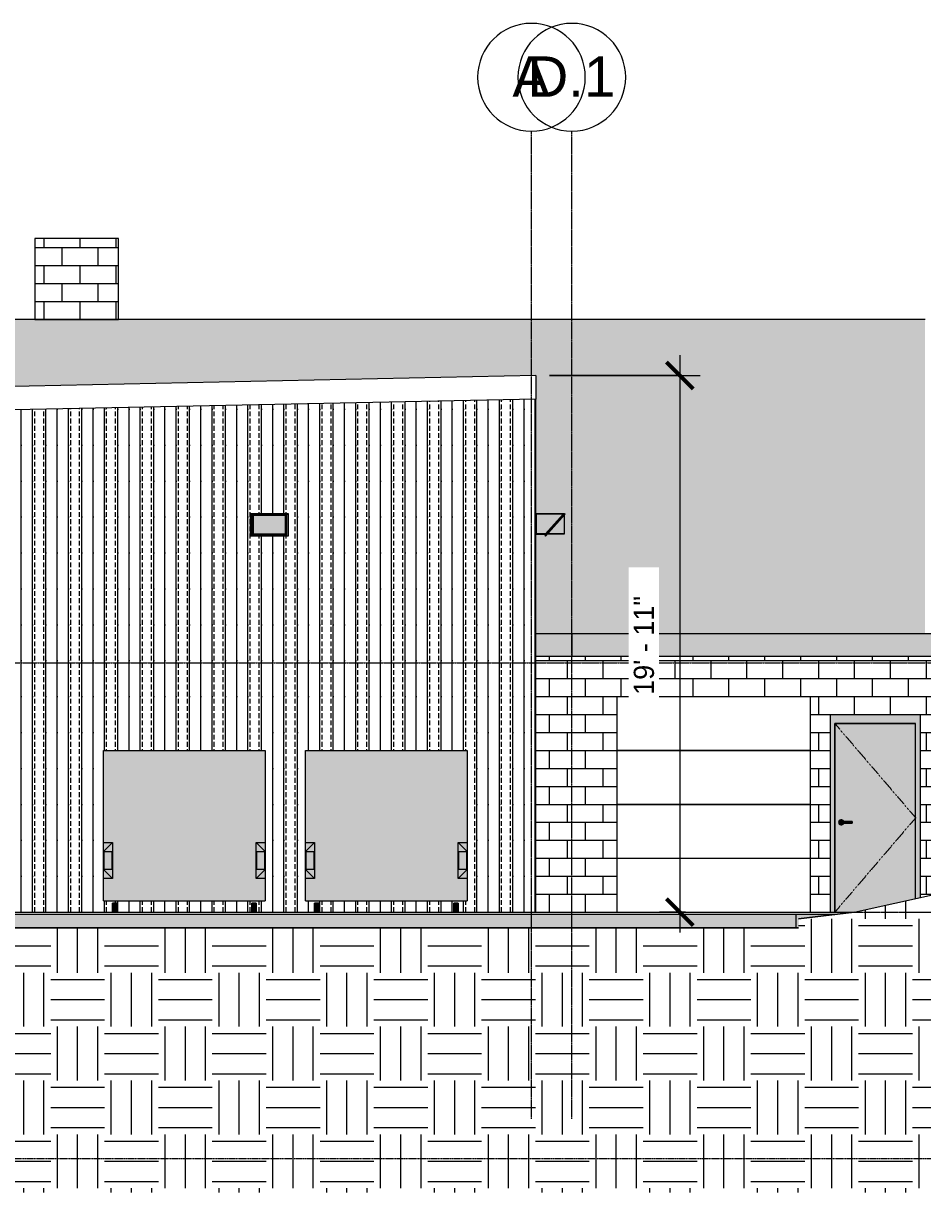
# Model space of a CAD drawing. Header units: inches. Extents: x -4221 to 4014, y -195 to 396.
# Drawn here: x -74 to 327, y -125 to 396 of the extents above; entities that cross this region are included whole.
import ezdxf

# ---------------------------------------------------------------- set-up
doc = ezdxf.new("R2010")
doc.units = ezdxf.units.IN
doc.header["$MEASUREMENT"] = 0
for name, pattern in [('Aligning Line 1_8_', [0.25, 0.125, -0.125]), ('Dash 1_16_', [0.125, 0.0625, -0.0625]), ('Grid Line 1_2_', [0.875, 0.5, -0.125, 0.125, -0.125])]:
    doc.linetypes.add(name, pattern=pattern)
for name, color, linetype, lineweight in [('A-ANNO-DIMS', 211, 'Continuous', 9), ('A-ANNO-DIMS-96', 211, 'Continuous', 9), ('A-DOOR', 31, 'Continuous', 9), ('A-DOOR-FRAM', 31, 'Continuous', 9), ('A-FLOR-LEVL', 51, 'Continuous', 9), ('A-ROOF', 132, 'Continuous', 13), ('A-WALL', 113, 'Continuous', 13), ('A-WALL-PATT', 111, 'Continuous', 20), ('C-BLDG-PADS', 91, 'Continuous', 9), ('C-TOPO', 7, 'Continuous', 9), ('E-LITE-EQPM', 33, 'Continuous', 9), ('G-ANNO-SYMB', 111, 'Aligning Line 1_8_', 9), ('Q-SPCQ', 91, 'Continuous', 9), ('S-GRID', 1, 'Continuous', 9), ('S-GRID-IDEN', 1, 'Continuous', 9)]:
    doc.layers.add(name, color=color, linetype=linetype, lineweight=lineweight)
doc.styles.add('Arial', font='arial.ttf', dxfattribs={"height": 18})
doc.styles.add('Century Gothic_1', font='', dxfattribs={"height": 9})
doc.styles.get('Century Gothic_1').set_extended_font_data('Century Gothic')
doc.dimstyles.new('OD__1_16__Tol__', dxfattribs={"dimscale": 12, "dimtxt": 9.397514, "dimasz": 1, "dimexe": 0.75, "dimexo": 0.5, "dimgap": 0.75, "dimtad": 1, "dimdec": 4, "dimrnd": 0.0625, "dimzin": 3, "dimdsep": 46, "dimlunit": 4, "dimtxsty": 'Century Gothic_1', "dimblk1": 'OBLIQUE', "dimblk2": 'OBLIQUE', "dimsah": 1, "dimcen": 0.09, "dimdle": 0.75, "dimazin": 0, "dimtfac": 1, "dimtdec": 4, "dimtix": 1, "dimtmove": 0, "dimatfit": 3, "dimfxl": 1, "dimtvp": 1, "dimtfill": 1, "dimfrac": 2, "dimtolj": 1, "dimtzin": 0, "dimarcsym": 2})
pattern_1 = [(0, (-445.445, 0), (24, 24), [24, -24]), (0, (-445.445, 9), (24, 24), [24, -24]), (0, (-445.445, 18), (24, 24), [24, -24]), (90, (-442.445, 21), (-24, 24), [24, -24]), (90, (-433.445, 21), (-24, 24), [24, -24]), (90, (-424.445, 21), (-24, 24), [24, -24])]

# ---------------------------------------------------------------- blocks, each defined once
blk = doc.blocks.new('Trash_Bin_3753 - 6-Yard Bin-1391954-BUILDING ELEVATION - WEST')
at = {"layer": 'Q-SPCQ'}
for points in [[(-10941.02, 5), (-10937.02, 5), (-10937.02, 15), (-10941.02, 15), (-10941.02, 31), (-10937.02, 31), (-10937.02, 72), (-11009.02, 72), (-11009.02, 31), (-11005.02, 31), (-11005.02, 15), (-11009.02, 15), (-11009.02, 5), (-10966.7, 5)], [(-11003.02, 2), (-11003.02, 4), (-11005.02, 4), (-11005.02, 2)], [(-11003.02, 0), (-11003.02, 2), (-11005.02, 2), (-11005.02, 0)], [(-10941.02, 2), (-10941.02, 4), (-10943.02, 4), (-10943.02, 2)], [(-10941.02, 0), (-10941.02, 2), (-10943.02, 2), (-10943.02, 0)]]:
    blk.add_hatch(color=256, dxfattribs=at).paths.add_polyline_path(points, flags=0)
h = blk.add_hatch(color=256, dxfattribs=at)
h.paths.add_polyline_path([(-10940.74, 15), (-10937.02, 15), (-10937.02, 19), (-10941.02, 15), (-10940.9, 15)], flags=0)
h.paths.add_polyline_path([(-11005.02, 15), (-11009.02, 19), (-11009.02, 15), (-11005.15, 15)], flags=0)
h.paths.add_polyline_path([(-10938.05, 19.13), (-10937.15, 19.13), (-10937.15, 26.88), (-10940.9, 26.88), (-10940.9, 19.13), (-10940.74, 19.13)], flags=0)
h.paths.add_polyline_path([(-11006.05, 19.13), (-11005.15, 19.13), (-11005.15, 26.88), (-11008.9, 26.88), (-11008.9, 19.13)], flags=0)
h.paths.add_polyline_path([(-11009.02, 27), (-11005.02, 31), (-11009.02, 31)], flags=0)
h.paths.add_polyline_path([(-10937.02, 27), (-10937.02, 31), (-10941.02, 31), (-10937.15, 27.13)], flags=0)
h = blk.add_hatch(color=256, dxfattribs=at)
h.paths.add_polyline_path([(-11005.02, 15), (-11005.02, 31), (-11009.02, 27), (-11009.02, 19), (-11006.07, 16.05)], flags=0)
h.paths.add_polyline_path([(-11008.9, 19.13), (-11008.9, 26.88), (-11005.15, 26.88), (-11005.15, 19.13), (-11006.05, 19.13)], flags=0)
h = blk.add_hatch(color=256, dxfattribs=at)
h.paths.add_polyline_path([(-10941.02, 15), (-10937.02, 19), (-10937.02, 27), (-10941.02, 31), (-10941.02, 16.05)], flags=0)
h.paths.add_polyline_path([(-10940.74, 19.13), (-10940.9, 19.13), (-10940.9, 26.88), (-10937.15, 26.88), (-10937.15, 19.13), (-10938.05, 19.13)], flags=0)
for p, q in [((-11009.02, 31), (-11009.02, 72)), ((-11009.02, 72), (-10937.02, 72)), ((-10937.02, 72), (-10937.02, 31)), ((-11009.02, 27), (-11009.02, 31)), ((-11009.02, 31), (-11005.02, 31)), ((-11009.02, 27), (-11005.02, 31)), ((-11009.02, 19), (-11009.02, 27)), ((-11005.15, 26.88), (-11008.9, 26.88)), ((-11008.9, 26.88), (-11008.9, 19.13)), ((-11005.15, 19.13), (-11005.15, 26.88)), ((-11005.02, 31), (-11005.02, 15)), ((-10941.02, 15), (-10941.02, 31)), ((-10941.02, 31), (-10937.02, 31)), ((-10941.02, 31), (-10937.02, 27)), ((-10937.15, 26.88), (-10940.9, 26.88)), ((-10940.9, 26.88), (-10940.9, 19.13)), ((-10937.15, 19.13), (-10937.15, 26.88)), ((-10937.02, 31), (-10937.02, 27)), ((-10937.02, 27), (-10937.02, 19)), ((-11009.02, 15), (-11009.02, 19)), ((-11005.02, 15), (-11009.02, 19)), ((-11008.9, 19.13), (-11005.15, 19.13)), ((-10937.02, 19), (-10941.02, 15)), ((-10940.9, 19.13), (-10937.15, 19.13)), ((-10937.02, 19), (-10937.02, 15)), ((-11009.02, 5), (-11009.02, 15)), ((-11005.02, 15), (-11009.02, 15)), ((-10937.02, 15), (-10941.02, 15)), ((-10937.02, 15), (-10937.02, 5)), ((-11009.02, 5), (-10937.02, 5)), ((-11003.02, 4), (-11005.02, 4)), ((-11005.02, 2), (-11005.02, 4)), ((-11005.02, 0), (-11005.02, 2)), ((-11005.02, 0), (-11003.02, 0)), ((-11003.02, 4), (-11003.02, 2)), ((-11003.02, 2), (-11003.02, 0)), ((-10941.02, 4), (-10943.02, 4)), ((-10943.02, 2), (-10943.02, 4)), ((-10943.02, 0), (-10943.02, 2)), ((-10941.02, 4), (-10941.02, 2)), ((-10941.02, 2), (-10941.02, 0)), ((-10943.02, 0), (-10941.02, 0))]:
    blk.add_line(p, q, dxfattribs=at)
blk = doc.blocks.new('Pathway_Cooper_Streetworks_WKP_Pak_Glass - Pathway_Cooper_Streetworks_WKP_Pak_Glass-V23-BUILDING ELEVATION - WEST')
at = {"layer": 'E-LITE-EQPM'}
for points in [[(-10942.58, 177.24), (-10926.83, 177.24), (-10926.83, 177.56), (-10943.58, 177.56), (-10943.58, 177.24), (-10943.08, 177.24)], [(-10943.08, 167.9), (-10942.88, 168.21), (-10942.88, 176.87), (-10943.08, 176.87), (-10943.08, 168.05)], [(-10927.83, 168.44), (-10927.83, 176.83), (-10942.58, 176.83), (-10942.58, 168.44)], [(-10927.83, 176.83), (-10927.83, 176.87), (-10927.97, 176.83)], [(-10927.33, 167.9), (-10927.33, 176.87), (-10927.54, 176.87), (-10927.54, 168.21), (-10927.43, 168.05)], [(-10942.88, 167.9), (-10927.33, 167.9), (-10927.54, 168.21), (-10942.88, 168.21), (-10943.08, 167.9)], [(-10927.93, 168.34), (-10927.54, 168.34), (-10927.54, 168.44), (-10942.88, 168.44), (-10942.88, 168.34), (-10942.58, 168.34)], [(-10927.83, 168.28), (-10927.54, 168.28), (-10927.54, 168.34), (-10942.88, 168.34), (-10942.88, 168.28), (-10927.85, 168.28)], [(-10927.75, 168.21), (-10927.54, 168.21), (-10927.54, 168.28), (-10942.88, 168.28), (-10942.88, 168.21), (-10927.83, 168.21)]]:
    blk.add_hatch(color=256, dxfattribs=at).paths.add_polyline_path(points, flags=0)
h = blk.add_hatch(color=256, dxfattribs=at)
h.paths.add_polyline_path([(-10927.83, 167.52), (-10926.83, 167.52), (-10926.83, 177.24), (-10943.58, 177.24), (-10943.58, 167.52), (-10942.58, 167.52)], flags=0)
h.paths.add_polyline_path([(-10927.33, 167.9), (-10943.08, 167.9), (-10943.08, 176.87), (-10927.33, 176.87)], flags=0)
h = blk.add_hatch(color=256, dxfattribs=at)
h.paths.add_polyline_path([(-10942.88, 168.44), (-10942.58, 168.44), (-10942.58, 176.87), (-10942.88, 176.83), (-10942.88, 176.72)], flags=0)
h.paths.add_polyline_path([(-10927.83, 168.44), (-10927.54, 168.44), (-10927.54, 176.87), (-10927.83, 176.83), (-10927.83, 168.84)], flags=0)
for p, q in [((-10943.58, 177.56), (-10926.83, 177.56)), ((-10943.58, 177.24), (-10943.58, 177.56)), ((-10943.58, 177.24), (-10926.83, 177.24)), ((-10943.58, 167.52), (-10943.58, 177.24)), ((-10926.83, 177.56), (-10926.83, 177.24)), ((-10926.83, 177.24), (-10926.83, 167.52)), ((-10943.08, 176.87), (-10943.08, 167.9)), ((-10943.08, 176.87), (-10927.33, 176.87)), ((-10942.88, 176.87), (-10942.88, 168.21)), ((-10942.58, 168.44), (-10942.58, 176.83)), ((-10942.45, 176.83), (-10942.58, 176.83)), ((-10942.58, 168.44), (-10942.58, 176.83)), ((-10927.83, 176.83), (-10942.58, 176.83)), ((-10942.45, 176.83), (-10942.45, 168.44)), ((-10927.97, 168.44), (-10927.97, 176.83)), ((-10927.83, 176.83), (-10927.97, 176.83)), ((-10927.83, 176.83), (-10927.83, 168.44)), ((-10927.83, 176.83), (-10927.83, 168.44)), ((-10927.54, 168.21), (-10927.54, 176.87)), ((-10927.33, 167.9), (-10927.33, 176.87)), ((-10926.83, 167.52), (-10943.58, 167.52)), ((-10943.08, 167.9), (-10942.88, 168.21)), ((-10943.08, 167.9), (-10927.33, 167.9)), ((-10942.88, 168.44), (-10942.58, 168.44)), ((-10927.54, 168.34), (-10942.88, 168.34)), ((-10927.54, 168.34), (-10942.88, 168.34)), ((-10927.54, 168.28), (-10942.88, 168.28)), ((-10942.88, 168.21), (-10927.54, 168.21)), ((-10942.58, 168.44), (-10942.45, 168.44)), ((-10942.58, 168.44), (-10927.83, 168.44)), ((-10927.97, 168.44), (-10927.83, 168.44)), ((-10927.83, 168.44), (-10927.54, 168.44)), ((-10927.33, 167.9), (-10927.54, 168.21))]:
    blk.add_line(p, q, dxfattribs=at)
blk = doc.blocks.new('Pathway_Cooper_Streetworks_WKP_Pak_Glass - Pathway_Cooper_Streetworks_WKP_Pak_Glass-V24-BUILDING ELEVATION - WEST')
at = {"layer": 'E-LITE-EQPM'}
for points in [[(-10816.4, 168.34), (-10812.26, 168.34), (-10812.16, 168.44), (-10816.29, 168.44), (-10816.29, 177.36), (-10804.13, 177.36), (-10804.04, 177.46), (-10816.4, 177.46), (-10816.4, 168.44)], [(-10812.16, 168.44), (-10804.13, 177.36), (-10816.29, 177.36), (-10816.29, 168.44), (-10812.3, 168.44)], [(-10812.1, 167.52), (-10803.35, 177.24), (-10803.71, 177.56), (-10812.46, 167.85)], [(-10812.17, 168.17), (-10804, 177.24), (-10804.13, 177.36), (-10812.3, 168.29)], [(-10803.65, 168.44), (-10803.65, 176.83), (-10803.7, 176.85), (-10811.28, 168.44), (-10804, 168.44)]]:
    blk.add_hatch(color=256, dxfattribs=at).paths.add_polyline_path(points, flags=0)
for p, q in [((-10804.04, 177.46), (-10816.4, 177.46)), ((-10816.29, 177.36), (-10816.29, 168.44)), ((-10804.13, 177.36), (-10816.29, 177.36)), ((-10816.29, 168.44), (-10816.29, 177.36)), ((-10816.29, 177.36), (-10804.13, 177.36)), ((-10803.71, 177.56), (-10812.46, 167.85)), ((-10804.13, 177.36), (-10812.3, 168.29)), ((-10812.1, 167.52), (-10803.35, 177.24)), ((-10804.13, 177.36), (-10804.04, 177.46)), ((-10804, 177.24), (-10804.13, 177.36)), ((-10803.35, 177.24), (-10803.71, 177.56)), ((-10803.75, 176.8), (-10803.75, 168.54)), ((-10803.65, 176.83), (-10803.7, 176.85)), ((-10803.65, 176.83), (-10803.7, 176.85)), ((-10803.65, 168.44), (-10803.65, 176.83)), ((-10803.65, 168.44), (-10803.65, 176.83)), ((-10816.4, 168.34), (-10812.26, 168.34)), ((-10816.29, 168.44), (-10812.16, 168.44)), ((-10812.16, 168.44), (-10816.29, 168.44)), ((-10812.46, 167.85), (-10812.1, 167.52)), ((-10812.3, 168.29), (-10812.17, 168.17)), ((-10811.28, 168.44), (-10803.65, 168.44)), ((-10811.28, 168.44), (-10803.65, 168.44)), ((-10803.75, 168.54), (-10811.19, 168.54))]:
    blk.add_line(p, q, dxfattribs=at)
blk = doc.blocks.new('Door-Passage-Single-Flush1 - 36_ x 84_-1621608-BUILDING ELEVATION - WEST')
at = {"layer": 'A-DOOR'}
h = blk.add_hatch(color=256, dxfattribs=at)
h.paths.add_polyline_path([(-10674.25, 0), (-10647.21, 6.03), (-10647.21, 84), (-10683.21, 84), (-10683.21, 0), (-10674.6, 0)], flags=0)
h.paths.add_polyline_path([(-10680.35, 38.82), (-10680.66, 38.86), (-10680.94, 38.98), (-10681.19, 39.16), (-10681.38, 39.41), (-10681.49, 39.69), (-10681.53, 40), (-10681.49, 40.31), (-10681.38, 40.59), (-10681.11, 40.89), (-10680.94, 41.02), (-10680.66, 41.14), (-10680.35, 41.18), (-10680.05, 41.14), (-10679.76, 41.02), (-10679.43, 40.72), (-10679.33, 40.59), (-10679.21, 40.39), (-10675.53, 40.38), (-10675.53, 39.61), (-10679.25, 39.61), (-10679.33, 39.41), (-10679.52, 39.16), (-10679.76, 38.98), (-10680.05, 38.86)], flags=0)
h = blk.add_hatch(color=256, dxfattribs=at)
h.paths.add_polyline_path([(-10679.66, 39.61), (-10679.7, 39.66), (-10679.68, 39.62)], flags=0)
h.paths.add_polyline_path([(-10680.35, 38.82), (-10680.05, 38.86), (-10679.76, 38.98), (-10679.52, 39.16), (-10679.33, 39.41), (-10679.28, 39.61), (-10679.74, 39.62), (-10680, 39.62), (-10680.36, 39.64), (-10680.55, 39.74), (-10680.6, 39.8), (-10680.6, 40.2), (-10680.43, 40.35), (-10680.24, 40.39), (-10679.91, 40.35), (-10679.47, 40.39), (-10679.25, 40.39), (-10679.43, 40.72), (-10679.52, 40.84), (-10679.76, 41.02), (-10680.05, 41.14), (-10680.35, 41.18), (-10680.66, 41.14), (-10680.94, 41.02), (-10681.19, 40.84), (-10681.38, 40.59), (-10681.49, 40.31), (-10681.53, 40), (-10681.49, 39.69), (-10681.38, 39.41), (-10681.11, 39.11), (-10680.94, 38.98), (-10680.66, 38.86)], flags=0)
h.paths.add_polyline_path([(-10679.66, 39.8), (-10679.7, 40.07), (-10679.73, 40), (-10679.69, 39.9)], flags=0)
h = blk.add_hatch(color=256, dxfattribs=at)
h.paths.add_polyline_path([(-10680.04, 40), (-10679.66, 39.66), (-10679.69, 39.9), (-10679.73, 40), (-10679.94, 40)], flags=0)
h.paths.add_polyline_path([(-10679.66, 39.61), (-10680.04, 40), (-10680.61, 40), (-10680.55, 39.74), (-10680.43, 39.65), (-10680.25, 39.61), (-10679.91, 39.65), (-10679.74, 39.62)], flags=0)
h = blk.add_hatch(color=256, dxfattribs=at)
h.paths.add_polyline_path([(-10680.24, 40), (-10680.03, 40.01), (-10679.74, 40.38), (-10680, 40.38), (-10680.36, 40.36), (-10680.55, 40.26), (-10680.6, 40.16), (-10680.58, 40), (-10680.25, 40)], flags=0)
h.paths.add_polyline_path([(-10679.73, 40), (-10679.66, 40.34), (-10679.7, 40.34), (-10680.04, 40), (-10679.79, 40)], flags=0)
for points in [[(-10675.53, 40), (-10675.53, 40.39), (-10679.66, 40.38), (-10679.66, 40), (-10677.87, 40)], [(-10678.75, 39.61), (-10675.53, 39.62), (-10675.53, 40), (-10679.66, 40), (-10679.66, 39.61), (-10679.01, 39.61)]]:
    blk.add_hatch(color=256, dxfattribs=at).paths.add_polyline_path(points, flags=0)
at = {"layer": 'A-DOOR-FRAM'}
blk.add_hatch(color=256, dxfattribs=at).paths.add_polyline_path([(-10685.21, 0), (-10683.21, 0), (-10683.21, 84), (-10647.21, 84), (-10647.21, 6.03), (-10645.21, 6.48), (-10645.21, 88), (-10685.21, 88), (-10685.21, 0.19)], flags=0)
at = {"layer": 'A-DOOR', "linetype": 'Dash 1_16_'}
for p, q in [((-10683.21, 84), (-10647.21, 42)), ((-10647.21, 42), (-10683.21, 0))]:
    blk.add_line(p, q, dxfattribs=at)
at = {"layer": 'A-DOOR'}
for p, q in [((-10683.21, 84), (-10683.21, 0)), ((-10647.21, 84), (-10683.21, 84)), ((-10647.21, 6.03), (-10647.21, 84)), ((-10675.53, 40.39), (-10679.66, 40.39)), ((-10679.66, 39.61), (-10675.53, 39.61)), ((-10675.53, 40.39), (-10675.53, 40)), ((-10675.53, 40), (-10675.53, 39.61)), ((-10683.21, 0), (-10674.25, 0))]:
    blk.add_line(p, q, dxfattribs=at)
at = {"layer": 'A-DOOR', "flags": 128}
for points in [[(-10679.66, 40.39), (-10679.69, 40.39), (-10679.71, 40.39), (-10679.73, 40.39), (-10679.76, 40.39), (-10679.78, 40.39), (-10679.8, 40.39), (-10679.83, 40.39), (-10679.85, 40.39), (-10679.87, 40.39), (-10679.89, 40.39), (-10679.92, 40.39), (-10679.94, 40.39), (-10679.96, 40.39), (-10679.98, 40.39), (-10680, 40.39), (-10680.02, 40.39), (-10680.04, 40.39), (-10680.05, 40.39), (-10680.07, 40.39), (-10680.09, 40.39), (-10680.1, 40.39), (-10680.12, 40.39), (-10680.13, 40.39), (-10680.15, 40.39), (-10680.16, 40.39), (-10680.17, 40.39), (-10680.19, 40.39), (-10680.2, 40.39), (-10680.21, 40.39), (-10680.21, 40.39), (-10680.22, 40.39), (-10680.23, 40.39), (-10680.24, 40.39), (-10680.24, 40.39), (-10680.25, 40.39), (-10680.25, 40.39), (-10680.25, 40.39), (-10680.25, 40.39), (-10680.25, 40.39)], [(-10680.25, 39.61), (-10680.25, 39.61), (-10680.25, 39.61), (-10680.25, 39.61), (-10680.25, 39.61), (-10680.24, 39.61), (-10680.24, 39.61), (-10680.23, 39.61), (-10680.22, 39.61), (-10680.22, 39.61), (-10680.21, 39.61), (-10680.2, 39.61), (-10680.19, 39.61), (-10680.18, 39.61), (-10680.16, 39.61), (-10680.15, 39.61), (-10680.14, 39.61), (-10680.12, 39.61), (-10680.11, 39.61), (-10680.09, 39.61), (-10680.08, 39.61), (-10680.06, 39.61), (-10680.04, 39.61), (-10680.02, 39.61), (-10680, 39.61), (-10679.98, 39.61), (-10679.96, 39.61), (-10679.94, 39.61), (-10679.92, 39.61), (-10679.9, 39.61), (-10679.88, 39.61), (-10679.86, 39.61), (-10679.83, 39.61), (-10679.81, 39.61), (-10679.79, 39.61), (-10679.76, 39.61), (-10679.74, 39.61), (-10679.72, 39.61), (-10679.69, 39.61), (-10679.67, 39.61), (-10679.66, 39.61)]]:
    blk.add_lwpolyline(points, dxfattribs=at)
at = {"layer": 'A-DOOR'}
for centre, radius, start, end in [((-10680.35, 40), 1.18, 19.6343, 180), ((-10680.35, 40), 1.18, 180, 340.4367), ((-10680.25, 40), 0.394, 150, 180), ((-10680.25, 40), 0.394, 180, 210), ((-10680.25, 40), 0.394, 90, 105), ((-10680.25, 40), 0.394, 255, 270)]:
    blk.add_arc(centre, radius, start, end, dxfattribs=at)
at = {"layer": 'A-DOOR-FRAM'}
for p, q in [((-10683.21, 0), (-10683.21, 84)), ((-10683.21, 84), (-10647.21, 84)), ((-10647.21, 6.03), (-10647.21, 84)), ((-10685.21, 0), (-10683.21, 0))]:
    blk.add_line(p, q, dxfattribs=at)
blk = doc.blocks.new('Door-Sectional_DesignersChoice_Amarr - 7_x8_-1621606-BUILDING ELEVATION - WEST')
at = {"layer": 'A-DOOR'}
for p, q in [((-10694.21, 95.94), (-10780.21, 95.94)), ((-10780.21, 72), (-10694.21, 72)), ((-10694.21, 71.94), (-10780.21, 71.94)), ((-10780.21, 48), (-10694.21, 48)), ((-10694.21, 47.94), (-10780.21, 47.94)), ((-10780.21, 24), (-10694.21, 24)), ((-10694.21, 23.94), (-10780.21, 23.94)), ((-10780.21, 0), (-10694.21, 0))]:
    blk.add_line(p, q, dxfattribs=at)
blk = doc.blocks.new('Grid - Grid Head - Circle-50561-BUILDING ELEVATION - WEST')
at = {"layer": 'S-GRID-IDEN'}
for start, end in [(360, 180), (180, 360)]:
    blk.add_arc((-10800.4, 371.84), 24, start, end, dxfattribs=at)
blk = doc.blocks.new('DIMBLOCK2-BUILDING ELEVATION - WEST')
at = {"layer": 'A-ANNO-DIMS-96', "lineweight": 50}
for p, q in [((218.9, 239.02), (212.9, 245.02)), ((218.9, 239.02), (224.9, 233.02)), ((218.9, 0), (212.9, 6)), ((218.9, 0), (224.9, -6))]:
    blk.add_line(p, q, dxfattribs=at)
at = {"layer": 'A-ANNO-DIMS-96'}
for p, q in [((218.9, 248.02), (218.9, -9)), ((160.79, 239.02), (227.9, 239.02)), ((218.9, 239.02), (160.79, 239.02)), ((221.39, 0), (209.9, 0)), ((218.9, 0), (221.39, 0))]:
    blk.add_line(p, q, dxfattribs=at)
at = {"layer": 'A-ANNO-DIMS-96', "color": 0, "insert": (198.37, 96.76), "char_height": 9, "width": 54.5951, "attachment_point": 1, "rotation": 90, "line_spacing_factor": 0.984502, "style": 'Century Gothic_1', "bg_fill": 3, "box_fill_scale": 1.25, "bg_fill_color": 256, "bg_fill_true_color": 13158600, "bg_fill_transparency": 0}
blk.add_mtext('19\' - 11"', dxfattribs=at)
blk = doc.blocks.new('_Oblique')
at = {"color": 0, "linetype": 'ByBlock', "lineweight": -2}
blk.add_line((-0.5, -0.5), (0.5, 0.5), dxfattribs=at)

msp = doc.modelspace()

# ---------------------------------------------------------------- hatches: boundary and pattern name
at = {"layer": 'A-ROOF'}
for color, points in [(256, [(170.79012, 114), (170.79012, 124), (154.79012, 124), (154.79012, 114)]), (255, [(238.14917, 114), (332.16512, 114), (332.16512, 124), (170.79012, 124), (170.79012, 114), (231.65848, 114)])]:
    msp.add_hatch(color=color, dxfattribs=at).paths.add_polyline_path(points, flags=0)
at = {"layer": 'A-WALL-PATT', "lineweight": 9}
h = msp.add_hatch(dxfattribs=at)
h.set_pattern_fill('FP_13', color=9, style=0, pattern_type=2)
h.set_pattern_definition([(0, (-72.2805, 0), (0, 8), []), (90, (-72.2805, 0), (-8, 8), [8, -8])])
h.paths.add_polyline_path([(-31.21767, 264), (-31.21767, 300), (-68.46767, 300), (-68.46767, 264)], flags=0)
h = msp.add_hatch(dxfattribs=at)
h.set_pattern_fill('FP_15', color=9, style=0, pattern_type=2)
h.set_pattern_definition([(0, (-818.9595, 0), (0, 8), []), (90, (-818.9595, 0), (-8, 8), [8, -8])])
h.paths.add_polyline_path([(142.79025, -7.00628), (142.79025, -7), (134.29817, -7.00628)], flags=0)
h.paths.add_polyline_path([(-804.20011, 0), (-804.20011, 16), (-807.73323, 16), (-807.73323, 0)], flags=0)
h.paths.add_polyline_path([(-807.73323, 17.5), (-804.20011, 17.5), (-804.20011, 39.6063), (-805.43123, 39.63736), (-805.58092, 39.7422), (-805.62768, 39.80315), (-805.62768, 40.19685), (-805.4585, 40.35134), (-805.2836, 40.37692), (-805.07168, 40.38772), (-804.20011, 40.3937), (-804.20011, 40.5), (-807.73323, 40.5), (-807.73323, 19.57237)], flags=0)
h.paths.add_polyline_path([(-805.27682, 39.68108), (-805.29637, 39.72161), (-805.27784, 39.68286)], flags=0)
h.paths.add_polyline_path([(-804.69618, 39.80315), (-804.7272, 40.0994), (-804.75716, 39.99474), (-804.7264, 39.8981)], flags=0)
h.paths.add_polyline_path([(-804.20011, 42), (-804.20011, 90), (-807.73323, 90), (-807.73323, 42), (-806.85152, 42)], flags=0)
h.paths.add_polyline_path([(-814.48323, 98), (-814.48323, 103), (-818.95988, 103), (-818.95988, 98)], flags=0)
h.paths.add_polyline_path([(-811.71953, 98), (-811.48323, 98), (-811.48323, 103), (-812.98323, 103), (-812.98323, 98)], flags=0)
h.paths.add_polyline_path([(-809.98323, 98), (-809.73323, 98), (-809.73323, 102), (-804.45988, 102), (-804.45988, 103), (-809.98323, 103), (-809.98323, 100.62725)], flags=0)
h.paths.add_polyline_path([(-818.95988, 104), (-814.48323, 104), (-814.48323, 108), (-818.95988, 108), (-818.95988, 107.6755)], flags=0)
h.paths.add_polyline_path([(-812.98323, 104), (-811.48323, 104), (-811.48323, 108), (-812.98323, 108), (-812.98323, 104.15137)], flags=0)
h.paths.add_polyline_path([(-806.85152, 104), (-804.45988, 104), (-804.45988, 108), (-809.98323, 108), (-809.98323, 104), (-809.73323, 104)], flags=0)
h.paths.add_polyline_path([(-804.45988, 109), (-804.45988, 113), (-809.98323, 113), (-809.98323, 109), (-806.85152, 109)], flags=0)
h.paths.add_polyline_path([(-811.71953, 109), (-811.48323, 109), (-811.48323, 113), (-812.98323, 112.96169), (-812.98323, 109)], flags=0)
h.paths.add_polyline_path([(-818.95988, 109), (-814.48323, 109), (-814.48323, 113), (-818.95988, 113), (-818.95988, 111.19962)], flags=0)
h.paths.add_polyline_path([(-817.01754, 114), (-814.48323, 114), (-814.48323, 118), (-818.95988, 118), (-818.95988, 114)], flags=0)
h.paths.add_polyline_path([(-806.85152, 114), (-804.45988, 114), (-804.45988, 118), (-809.98323, 118), (-809.98323, 114)], flags=0)
h.paths.add_polyline_path([(-811.48323, 114), (-811.48323, 118), (-812.98323, 118), (-812.98323, 114)], flags=0)
h.paths.add_polyline_path([(-812.98323, 119), (-811.48323, 119), (-811.48323, 123), (-812.98323, 123), (-812.98323, 121.772)], flags=0)
h.paths.add_polyline_path([(-806.85152, 119), (-804.45988, 119), (-804.45988, 123), (-809.98323, 123), (-809.98323, 119), (-807.15599, 119)], flags=0)
h.paths.add_polyline_path([(-818.95988, 119), (-814.48323, 119), (-814.48323, 123), (-818.95988, 123), (-818.95988, 121.772)], flags=0)
h.paths.add_polyline_path([(-814.48323, 124), (-814.48323, 128), (-818.95988, 128), (-818.95988, 124), (-815.70102, 124)], flags=0)
h.paths.add_polyline_path([(-811.48323, 124), (-811.48323, 128), (-812.98323, 128), (-812.98323, 124)], flags=0)
h.paths.add_polyline_path([(-804.45988, 124), (-804.45988, 128), (-809.98323, 128), (-809.98323, 124), (-806.85152, 124)], flags=0)
h.paths.add_polyline_path([(154.79012, 124), (328.19111, 124), (328.17767, 264), (-98.95988, 264), (-98.95988, 242.58785), (-97.95988, 242.56869), (-97.95988, 241.46285), (-98.95988, 241.46285), (-98.95988, 240.03459), (-97.95988, 240.01586), (-97.95988, 239.67237), (-98.95988, 239.67237), (-98.95988, 237.63489), (-96.95988, 237.63489), (-96.95988, 233.77322), (154.79012, 239.01801), (154.79012, 177.46189), (167.14619, 177.46189), (167.05475, 177.35563), (167.18111, 177.24185), (167.47055, 177.5633), (167.83212, 177.23774), (167.49756, 176.84679), (167.54012, 176.82784), (167.49756, 168.43845), (159.90921, 168.43845), (159.08572, 167.52387), (158.72414, 167.84943), (159.01358, 168.17088), (158.88488, 168.28677), (158.88488, 168.33689), (154.79012, 168.33689)], flags=0)
h.paths.add_polyline_path([(-806.85152, 129), (-804.45988, 129), (-804.45988, 133), (-806.25858, 133), (-806.31036, 132.875), (-806.42955, 132.71967), (-806.58488, 132.60048), (-806.85152, 132.51427), (-807.15399, 132.5), (-809.98323, 132.5), (-809.98323, 129), (-808.57143, 129)], flags=0)
h.paths.add_polyline_path([(-814.48323, 129), (-814.48323, 132.5), (-818.95988, 132.5), (-818.95988, 129), (-815.04275, 129)], flags=0)
h.paths.add_polyline_path([(-812.98323, 129), (-811.48323, 129), (-811.48323, 132.5), (-812.98323, 132.5), (-812.98323, 130.6443)], flags=0)
h.paths.add_polyline_path([(-808.01791, 134), (-804.45988, 134), (-804.45988, 138.5), (-809.98323, 138.46346), (-809.98323, 134), (-809.27915, 134)], flags=0)
h.paths.add_polyline_path([(-813.34221, 134), (-811.48323, 134), (-811.48323, 138.5), (-818.95988, 138.5), (-818.95988, 134), (-813.53912, 134)], flags=0)
h.paths.add_polyline_path([(-810.73323, 140), (-804.20011, 140.03163), (-804.20011, 168.33689), (-808.34, 168.33689), (-808.29487, 168.28677), (-808.42358, 168.17088), (-808.13414, 167.84943), (-808.49571, 167.52387), (-809.3192, 168.43845), (-816.95011, 168.43845), (-816.90755, 176.84679), (-816.91313, 176.87237), (-817.24212, 177.23774), (-816.88055, 177.5633), (-816.59111, 177.24185), (-816.46474, 177.36032), (-816.55619, 177.46189), (-804.20011, 177.46189), (-804.20011, 219.03905), (-535.58488, 224.6352), (-535.58488, 264), (-818.95988, 264), (-818.95988, 140), (-811.38275, 140.00336), (-811.26356, 140.07747), (-811.10823, 140.10216), (-810.88328, 140.05854)], flags=0)
h.paths.add_polyline_path([(-487.70988, 225.63259), (-450.27631, 226.41246), (-450.27631, 230.95696), (-448.27631, 230.95696), (-448.27631, 260.36696), (-445.28896, 260.36696), (-445.28896, 260.72696), (-409.4824, 260.72696), (-409.4824, 260.36696), (-406.49506, 260.36696), (-406.49506, 235.90993), (-405.49506, 235.89076), (-405.49506, 234.78493), (-406.49506, 234.78493), (-406.49506, 233.35667), (-405.49506, 233.33794), (-405.49506, 232.99445), (-406.49506, 232.99445), (-406.49506, 230.95696), (-404.49506, 230.95696), (-404.49506, 227.36623), (-296.49506, 229.61623), (-296.49506, 233.92065), (-294.49506, 233.92065), (-294.49506, 263.33065), (-291.50771, 263.33065), (-291.50771, 263.69065), (-255.70115, 263.69065), (-255.70115, 263.33065), (-252.71381, 263.33065), (-252.71381, 238.87362), (-251.71381, 238.85446), (-251.71381, 237.74862), (-252.71381, 237.74862), (-252.71381, 236.32036), (-251.71381, 236.30163), (-251.71381, 235.95814), (-252.71381, 235.95814), (-252.71381, 233.92065), (-250.71381, 233.92065), (-250.71381, 230.57001), (-131.91981, 233.04489), (-142.74113, 233.04489), (-142.74113, 237.63489), (-140.74113, 237.63489), (-140.74113, 264), (-487.70988, 264), (-487.70988, 233.68468)], flags=0)
h = msp.add_hatch(dxfattribs=at)
h.set_pattern_fill('FP_17', color=9, style=0, pattern_type=2)
h.set_pattern_definition([(90, (160.478, 0), (-16, 1e-15), [16, 0, 0, 0]), (90, (154.478, 0), (-16, 1e-15), [16, 0, 0, 0]), (90, (155.478, 0), (-16, 1e-15), [2.143, -13.857]), (90, (149.478, 0), (-16, 1e-15), [16, 0, 0, 0]), (90, (155.478, 3.214), (-16, 1e-15), [2.143, -13.857]), (90, (155.478, 6.429), (-16, 1e-15), [2.143, -13.857]), (90, (155.478, 9.643), (-16, 1e-15), [2.143, -13.857]), (90, (155.478, 12.857), (-16, 1e-15), [2.143, -13.857]), (90, (159.478, 0), (-16, 1e-15), [2.143, -13.857]), (90, (159.478, 3.214), (-16, 1e-15), [2.143, -13.857]), (90, (159.478, 6.429), (-16, 1e-15), [2.143, -13.857]), (90, (159.478, 9.643), (-16, 1e-15), [2.143, -13.857]), (90, (159.478, 12.857), (-16, 1e-15), [2.143, -13.857])])
h.paths.add_polyline_path([(-101.20988, 0), (-33.83637, 0), (-33.83637, 4), (-31.83637, 4), (-31.83637, 0), (28.16363, 0), (28.16363, 4), (30.16363, 4), (30.16363, 0), (56.16363, 0), (56.16363, 4), (58.16363, 4), (58.16363, 0), (118.16363, 0), (118.16363, 4), (120.16363, 4), (120.16363, 0), (154.79012, 0), (154.79012, 228.51573), (-101.20988, 223.1824), (-101.20988, 44.24125)], flags=0)
h.paths.add_polyline_path([(52.16363, 5), (52.16363, 72), (124.16363, 72), (124.16363, 5), (56.16363, 5)], flags=0)
h.paths.add_polyline_path([(30.16363, 5), (-37.83637, 5), (-37.83637, 72), (34.16363, 72), (34.16363, 5), (30.44717, 5)], flags=0)
h.paths.add_polyline_path([(27.60262, 167.52387), (27.60262, 177.5633), (44.35262, 177.5633), (44.35262, 167.52387), (28.10262, 167.52387)], flags=0)
h = msp.add_hatch(dxfattribs=at)
h.set_pattern_fill('FP_21', color=9, style=0, pattern_type=2)
h.set_pattern_definition([(0, (144.7905, 0), (0, 8), []), (90, (144.7905, 0), (-8, 8), [8, -8])])
h.paths.add_polyline_path([(154.79012, 0), (190.97762, 0), (190.97762, 96), (276.97762, 96), (276.97762, 0), (285.97762, 0), (285.97762, 88), (325.97762, 88), (325.97762, 6.47676), (332.16512, 7.85658), (332.16512, 114), (154.79012, 114), (154.79012, 20.78484)], flags=0)
at = {"layer": 'C-BLDG-PADS'}
h = msp.add_hatch(dxfattribs=at)
h.set_pattern_fill('FP_16', color=256, style=0, pattern_type=2)
h.set_pattern_definition([(50, (-445.445, 0), (27.5427, -2.4099), [2.88, -31.68]), (355, (-445.445, 0), (-5.3278, 28.8843), [2.304, -25.344]), (100.451, (-443.15, -0.2), (22.2153, 26.4739), [2.448, -26.924]), (46.184, (-445.445, 7.68), (40.9819, -6.3564), [4.32, -47.52]), (96.636, (-442.03, 7.15), (35.8907, 37.4062), [3.671, -40.386]), (351.184, (-445.445, 7.68), (35.891, 37.4062), [3.456, -38.016]), (21, (-441.605, 5.76), (22.921, -15.4607), [2.88, -31.68]), (326, (-441.605, 5.76), (9.3435, 27.8457), [2.304, -25.344]), (71.451, (-439.695, 4.472), (32.2648, 12.3844), [2.448, -26.924]), (37.5, (-445.445, 0), (0.46686, 12.78271), [1.267, -23.77, 1.267, -24.461, -25.44]), (37.5, (-445.445, 0), (0.46686, 12.78271), [-50.765, 1.267, -24.173]), (7.5, (-445.445, 0), (10.1016, 15.1451), [1.267, -13.402, 1.267, -23.194, -9.696]), (7.5, (-445.445, 0), (10.1016, 15.1451), [-39.13, 1.267, -8.429]), (327.5, (-454.008, 0), (20.49916, -0.86578), [1.267, -8.333, 1.267, -28.685, -39.744]), (327.5, (-454.008, 0), (20.49916, -0.86578), [-39.552, 1.267, -38.477]), (317.5, (-457.848, 0), (22.3948, 3.8443), [1.267, -11.213, 1.267, -18.624, -28.224]), (317.5, (-457.848, 0), (22.3948, 3.8443), [-32.371, 1.267, -26.957])])
h.paths.add_polyline_path([(-47.44108, -7), (270.71914, -7), (270.71914, -1), (-460.81212, -1), (-460.81212, -7), (-73.40383, -7)], flags=0)
msp.add_hatch(color=256, dxfattribs=at).paths.add_polyline_path([(271.83375, -7), (271.83375, -2.92884), (288.57894, -1), (270.71914, -1), (270.71914, -7), (271.81122, -7)], flags=0)
at = {"layer": 'C-TOPO'}
h = msp.add_hatch(dxfattribs=at)
h.set_pattern_fill('FP_19', color=256, style=0, pattern_type=2)
h.set_pattern_definition(pattern_1)
h.paths.add_polyline_path([(309.13938, -124.91675), (332.77967, -124.91675), (332.77966, 7.99363), (296.5854, -0.07775), (271.83375, -2.92884), (271.83375, -124.91675), (296.5854, -124.91675)], flags=0)
h = msp.add_hatch(dxfattribs=at)
h.set_pattern_fill('FP_19', color=256, style=0, pattern_type=2)
h.set_pattern_definition(pattern_1)
h.paths.add_polyline_path([(-125.32933, -124.91675), (271.83375, -124.91675), (271.83375, -7.00628), (-460.81212, -7.00628), (-460.81212, -78), (-446.82606, -78), (-446.82606, -90), (-461.16515, -90), (-461.16515, -124.91675), (-333.03133, -124.91675)], flags=0)

# ---------------------------------------------------------------- linework, layer by layer
at = {"layer": 'A-FLOR-LEVL', "linetype": 'Grid Line 1_2_'}
for p, q in [((-1005.82269, 111), (802.20169, 111)), ((-1052.85579, 0), (802.20169, 0))]:
    msp.add_line(p, q, dxfattribs=at)
at = {"layer": 'A-ROOF', "lineweight": 9}
for p, q in [((154.79012, 239.01801), (-804.20011, 219.03905)), ((154.79012, 239.01801), (154.79012, 228.51573)), ((584.41512, 124), (154.79012, 124)), ((170.79012, 124), (170.79012, 114)), ((154.79012, 114), (584.41512, 114))]:
    msp.add_line(p, q, dxfattribs=at)
at = {"layer": 'A-WALL', "lineweight": 9}
for p, q in [((-31.21767, 300), (-68.46767, 300)), ((-68.46767, 300), (-68.46767, 264)), ((-31.21767, 264), (-31.21767, 300)), ((328.19111, 264), (-98.95988, 264)), ((154.79012, 228.51573), (-487.70988, 215.13031)), ((154.79012, 0), (154.79012, 228.51573)), ((190.97762, 0), (190.97762, 96)), ((190.97762, 96), (276.97762, 96)), ((276.97762, 96), (276.97762, 0)), ((285.97762, 0), (285.97762, 88)), ((285.97762, 88), (325.97762, 88)), ((325.97762, 88), (325.97762, 6.47676)), ((-215.6425, 0), (-33.83637, 0)), ((-31.83637, 0), (28.16363, 0)), ((30.16363, 0), (56.16363, 0)), ((58.16363, 0), (118.16363, 0)), ((120.16363, 0), (190.97762, 0)), ((276.97762, 0), (285.97762, 0))]:
    msp.add_line(p, q, dxfattribs=at)
at = {"layer": 'C-BLDG-PADS'}
for p, q in [((288.57894, -1), (-460.81212, -1)), ((270.71914, -7), (270.71914, -1)), ((-460.81212, -7), (271.83375, -7))]:
    msp.add_line(p, q, dxfattribs=at)
at = {"layer": 'C-TOPO'}
for p, q in [((296.5854, -0.07775), (332.77966, 7.99363)), ((296.58566, -0.07776), (332.77966, 7.99362)), ((271.81122, -2.93144), (296.5854, -0.07775)), ((296.58566, -0.07776), (271.81149, -2.93143)), ((-115.91874, -7.00628), (271.83419, -7.00628)), ((271.83375, -7.00628), (-115.91836, -7.00628))]:
    msp.add_line(p, q, dxfattribs=at)
at = {"layer": 'G-ANNO-SYMB'}
msp.add_line((705.47867, -109.86125), (-956.13733, -109.86125), dxfattribs=at)
at = {"layer": 'S-GRID', "linetype": 'Grid Line 1_2_'}
for p, q in [((152.79012, -92), (152.79012, 347.8358)), ((170.79012, -92), (170.79012, 347.8358))]:
    msp.add_line(p, q, dxfattribs=at)

# ---------------------------------------------------------------- block references
at = {"layer": 'A-DOOR'}
for name in ['Door-Sectional_DesignersChoice_Amarr - 7_x8_-1621606-BUILDING ELEVATION - WEST', 'Door-Passage-Single-Flush1 - 36_ x 84_-1621608-BUILDING ELEVATION - WEST']:
    msp.add_blockref(name, (10971.18551, 0), dxfattribs=at)
at = {"layer": 'E-LITE-EQPM'}
for name in ['Pathway_Cooper_Streetworks_WKP_Pak_Glass - Pathway_Cooper_Streetworks_WKP_Pak_Glass-V23-BUILDING ELEVATION - WEST', 'Pathway_Cooper_Streetworks_WKP_Pak_Glass - Pathway_Cooper_Streetworks_WKP_Pak_Glass-V24-BUILDING ELEVATION - WEST']:
    msp.add_blockref(name, (10971.18551, 0), dxfattribs=at)
at = {"layer": 'Q-SPCQ'}
for p in [(10971.18551, 0), (11061.18551, 0)]:
    msp.add_blockref('Trash_Bin_3753 - 6-Yard Bin-1391954-BUILDING ELEVATION - WEST', p, dxfattribs=at)
at = {"layer": 'S-GRID-IDEN'}
for p in [(10953.18551, 0), (10971.18551, 0)]:
    msp.add_blockref('Grid - Grid Head - Circle-50561-BUILDING ELEVATION - WEST', p, dxfattribs=at)

# ---------------------------------------------------------------- texts
at = {"layer": 'S-GRID-IDEN', "char_height": 18, "attachment_point": 1, "style": 'Arial'}
for s, insert, width in [('A', (144.28157, 381.12374), 20.301), ('D.1', (151.03747, 381.12374), 47.571)]:
    msp.add_mtext(s, dxfattribs=dict(at, insert=insert, width=width))

# ---------------------------------------------------------------- next in the draw order: dimensions: what is measured, and where the dimension line sits
at = {"layer": 'A-ANNO-DIMS'}
dim = msp.add_linear_dim(base=(218.90209, 0), p1=(154.79012, 239.01801), p2=(227.38737, 0), angle=90, dimstyle='OD__1_16__Tol__', override={"dimpost": '<>', "dimfxl": 249.799858}, dxfattribs=at)
dim.commit()
dim.dimension.update_dxf_attribs({"geometry": 'DIMBLOCK2-BUILDING ELEVATION - WEST', "text_midpoint": (205.17571, 119.509)})

doc.saveas('drawing.dxf')
